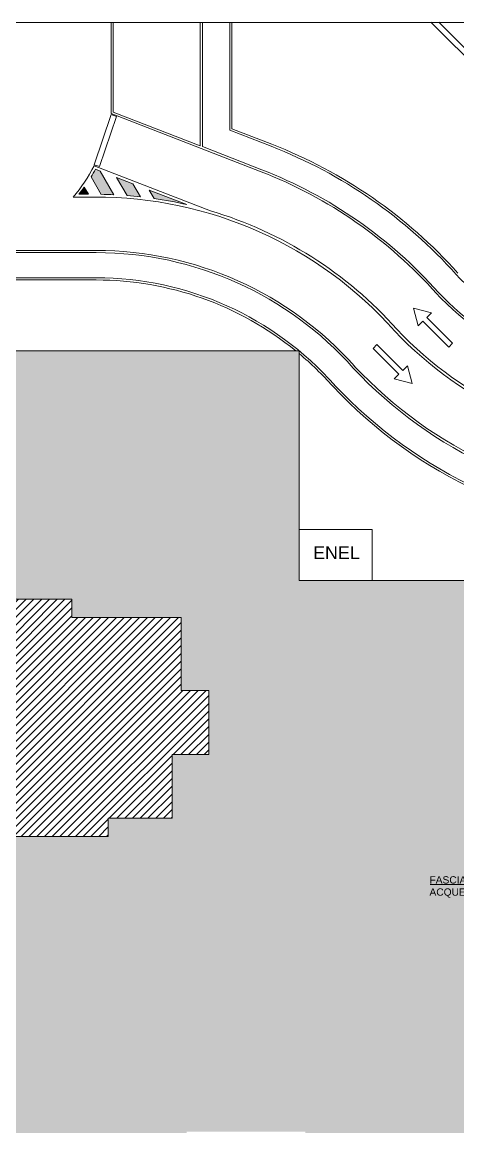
# Model space of a CAD drawing. Header units: millimetres. Extents: x -19 to 261, y -91 to 25.
# Drawn here: x 48.7 to 72.5, y -47.9 to 12.7 of the extents above; entities that cross this region are included whole.
import ezdxf

# ---------------------------------------------------------------- set-up
doc = ezdxf.new("R2010")
doc.units = ezdxf.units.MM
doc.layers.add('XR$4$STANDARD_1', color=7, linetype='Continuous', lineweight=18, true_color=0x000000)
doc.styles.add('ARIAL', font='arial.ttf')

msp = doc.modelspace()

# ---------------------------------------------------------------- hatches: boundary and pattern name
at = {"layer": 'XR$4$STANDARD_1', "lineweight": 5, "true_color": 0xadadad}
for points in [[(52.958, 4.49), (52.695, 4.592), (52.453, 4.165), (53.003, 3.213), (53.707, 3.193)], [(55.157, 3.082), (54.744, 3.796), (53.851, 4.143), (54.425, 3.15)], [(52.309, 3.214), (52.084, 3.605), (51.787, 3.214)], [(57.104, 2.778), (57.699, 2.649), (55.637, 3.45), (55.905, 2.986), (56.506, 2.89)]]:
    msp.add_hatch(color=253, dxfattribs=at).paths.add_polyline_path(points, flags=0)
at = {"layer": 'XR$4$STANDARD_1', "lineweight": 5, "true_color": 0x0000ff}
h = msp.add_hatch(dxfattribs=at)
h.set_pattern_fill('RETINO', color=5, scale=0.75, style=0, pattern_type=2)
h.set_pattern_definition([(0, (1.5, 1.5), (0.75, 0.75), [0.75, -0.75]), (90, (1.5, 1.5), (-0.75, 0.75), [0.75, -0.75])])
h.paths.add_polyline_path([(63.85, -5.361), (33.781, -5.361), (33.781, -19.979), (42.397, -19.979), (42.397, -18.979), (51.397, -18.979), (51.397, -19.979), (57.397, -19.979), (57.397, -23.979), (58.897, -23.979), (58.897, -27.479), (56.897, -27.479), (56.897, -30.979), (53.397, -30.979), (53.397, -31.979), (40.897, -31.979), (40.897, -30.979), (33.781, -30.979), (33.781, -79.858), (47.301, -79.799), (47.31, -71.607), (48.194, -71.612), (48.194, -68.151), (47.194, -68.151), (47.194, -63.651), (50.694, -63.651), (50.694, -61.651), (55.694, -61.651), (55.694, -59.651), (56.694, -59.651), (56.694, -54.151), (54.694, -54.151), (54.694, -49.651), (57.694, -49.651), (57.694, -48.151), (64.194, -48.151), (64.194, -51.151), (70.194, -51.151), (70.194, -56.151), (69.194, -56.151), (69.194, -64.151), (70.194, -64.151), (70.194, -69.151), (69.194, -69.151), (69.194, -71.653), (71.806, -71.653), (71.806, -62.797), (78.148, -62.793), (78.027, -17.953), (63.85, -17.953)], flags=0)
h = msp.add_hatch(dxfattribs=at)
h.set_pattern_fill('TRATTEGGIO_5', color=5, scale=0.2, style=0, pattern_type=2)
h.set_pattern_definition([(45, (0, 0), (-0.424264, 0.424264), []), (45, (-0.21213, 0.21213), (-0.424264, 0.424264), [])])
h.paths.add_polyline_path([(58.897, -23.979), (57.397, -23.979), (57.397, -19.979), (51.397, -19.979), (51.397, -18.979), (42.397, -18.979), (42.397, -19.979), (33.781, -19.979), (33.781, -30.979), (40.897, -30.979), (40.897, -31.979), (53.397, -31.979), (53.397, -30.979), (56.897, -30.979), (56.897, -27.479), (58.897, -27.479)], flags=0)

# ---------------------------------------------------------------- linework, layer by layer
at = {"layer": 'XR$4$STANDARD_1', "color": 5, "lineweight": 5, "true_color": 0x0000ff}
for p, q in [((160.419, 12.639), (33.781, 12.639)), ((53.55, 12.652), (53.55, 7.639)), ((53.67, 12.652), (53.67, 7.722)), ((58.43, 12.652), (58.43, 5.873)), ((58.55, 12.652), (58.55, 5.826)), ((60.05, 12.652), (60.05, 6.724)), ((60.17, 12.652), (60.17, 6.806)), ((71.066, 12.652), (81.579, 2.139)), ((73.435, 10.708), (71.491, 12.652)), ((53.55, 7.582), (52.621, 4.835)), ((53.853, 7.48), (52.924, 4.733)), ((53.55, 7.639), (61.765, 4.449)), ((53.853, 7.48), (53.55, 7.582)), ((53.67, 7.722), (58.43, 5.873)), ((60.05, 6.724), (62.308, 5.847)), ((60.17, 6.806), (62.351, 5.959)), ((58.55, 5.826), (61.808, 4.561)), ((52.924, 4.733), (52.621, 4.836)), ((52.624, 4.781), (58.987, 2.31)), ((52.695, 4.592), (52.958, 4.49)), ((52.958, 4.49), (53.707, 3.193)), ((52.453, 4.165), (53.003, 3.213)), ((53.851, 4.143), (54.744, 3.796)), ((53.851, 4.143), (54.425, 3.15)), ((54.744, 3.796), (55.157, 3.082)), ((51.466, 3.064), (52.654, 3.064)), ((51.787, 3.214), (52.309, 3.214)), ((52.084, 3.605), (52.309, 3.214)), ((55.637, 3.45), (55.905, 2.986)), ((55.637, 3.45), (57.699, 2.649)), ((33.781, 0.139), (52.743, 0.139)), ((33.781, 0.019), (52.743, 0.019)), ((33.781, -1.361), (52.743, -1.361)), ((33.781, -1.481), (52.743, -1.481)), ((71.093, -3.28), (70.111, -3.017)), ((70.374, -3.998), (70.111, -3.017)), ((70.84, -3.533), (71.093, -3.28)), ((72.254, -4.947), (70.84, -3.533)), ((70.627, -3.745), (70.374, -3.998)), ((72.042, -5.159), (70.627, -3.745)), ((33.781, -5.361), (63.85, -5.361)), ((63.85, -5.361), (63.85, -17.953)), ((68.111, -5.019), (67.899, -5.231)), ((67.899, -5.231), (69.313, -6.645)), ((68.111, -5.019), (69.525, -6.432)), ((72.042, -5.159), (72.254, -4.947)), ((69.313, -6.645), (69.06, -6.898)), ((69.525, -6.432), (69.778, -6.179)), ((69.778, -6.179), (70.041, -7.16)), ((69.06, -6.898), (70.041, -7.16)), ((67.85, -15.153), (63.85, -15.153)), ((67.85, -17.953), (67.85, -15.153)), ((78.025, -17.953), (63.85, -17.953)), ((51.397, -18.979), (42.397, -18.979)), ((51.397, -19.979), (51.397, -18.979)), ((57.397, -19.979), (51.397, -19.979)), ((57.397, -23.979), (57.397, -19.979)), ((57.397, -23.979), (58.897, -23.979)), ((58.897, -23.979), (58.897, -27.479)), ((58.897, -27.479), (56.897, -27.479)), ((56.897, -30.979), (56.897, -27.479)), ((53.397, -30.979), (53.397, -31.979)), ((53.397, -30.979), (56.897, -30.979)), ((53.397, -31.979), (40.897, -31.979))]:
    msp.add_line(p, q, dxfattribs=at)
at = {"layer": 'XR$4$STANDARD_1', "color": 18, "lineweight": 5, "true_color": 0x000000}
msp.add_line((71.018, -34.614), (81.259, -34.614), dxfattribs=at)
at = {"layer": 'XR$4$STANDARD_1', "color": 5, "lineweight": 5, "true_color": 0x0000ff}
for centre, radius, start, end in [((52.743, -18.78), 26.42, 41.75763, 68.77587), ((52.743, -18.78), 26.54, 41.76195, 68.77587), ((45.05, 8.639), 8.5, 319.01178, 333.00265), ((45.05, 8.639), 8.65, 328.85237, 332.10372), ((52.743, -18.78), 24.92, 41.56857, 68.77587), ((52.747, -18.783), 25.04, 41.57886, 68.78616), ((45.05, 8.639), 8.65, 321.15698, 324.4054), ((52.743, -18.78), 21.845, 41.57951, 90.23466), ((52.743, -18.78), 21.995, 87.48912, 89.32416), ((52.743, -18.78), 21.995, 83.6996, 85.61581), ((52.743, -18.78), 21.995, 76.97829, 81.73509), ((52.743, -18.78), 21.995, 41.58584, 73.50884), ((52.743, -18.78), 18.92, 41.5921, 90), ((52.743, -18.78), 18.8, 41.56857, 90), ((84.49, 10.304), 16.641, 223.44307, 267.51004), ((52.743, -18.78), 17.42, 41.56857, 90), ((52.743, -18.78), 17.3, 50.87006, 90), ((84.49, 10.304), 18.141, 223.44307, 267.43481), ((84.49, 10.304), 18.021, 223.44307, 267.44046), ((84.49, 10.304), 21.066, 223.44307, 267.31324), ((84.487, 10.299), 21.211, 223.43117, 267.30791), ((52.743, -18.78), 17.3, 41.56857, 50.05767), ((84.467, 10.25), 24.206, 223.15603, 267.34574), ((84.489, 10.299), 24.135, 223.10805, 267.30298), ((84.49, 10.299), 25.635, 223.1068, 267.24588), ((84.49, 10.299), 25.755, 223.1068, 267.53883)]:
    msp.add_arc(centre, radius, start, end, dxfattribs=at)

# ---------------------------------------------------------------- texts
at = {"layer": 'XR$4$STANDARD_1', "color": 1, "lineweight": 18, "true_color": 0xff0000, "style": 'ARIAL'}
for s, insert, char_height, width, attachment_point in [('ENEL', (64.613, -16.779), 0.7, 6.42935, 7), ('{\\fArial;FASCIA DI RISPETTO POZZO}\\P{\\fArial;ACQUEDOTTO MIN. 200 MT}', (70.984, -34.155), 0.4, 16.21304, 1)]:
    msp.add_mtext(s, dxfattribs=dict(at, insert=insert, char_height=char_height, width=width, attachment_point=attachment_point))

doc.saveas('drawing.dxf')
